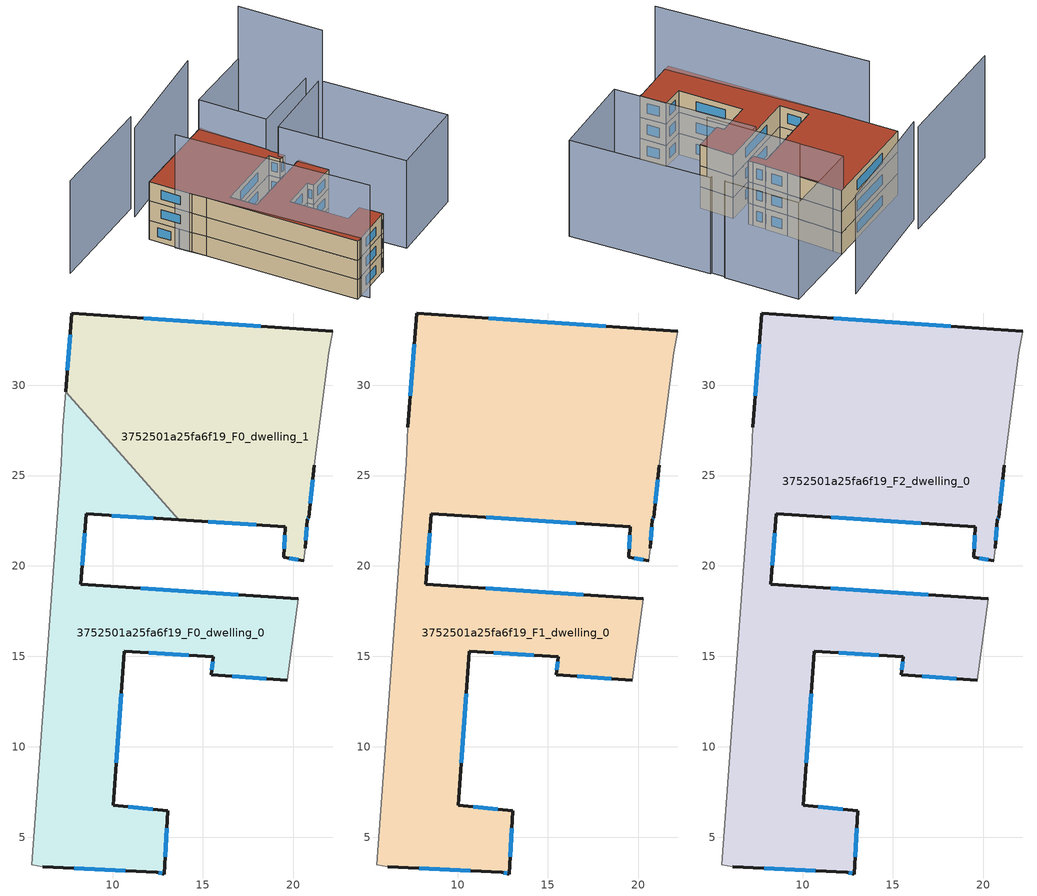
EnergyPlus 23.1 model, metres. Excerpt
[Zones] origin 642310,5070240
3752501a25fa6f19_F0_dwelling_0
 floor ground (EU_floor_Construction): 13.66,22.55 8.55,22.88 8.25,18.98 20.26,18.17 19.66,13.67 15.45,13.97 15.55,14.97 10.65,15.27 10.05,6.77 13.05,6.47 12.85,2.96 12.45,3.07 6.14,3.37 5.54,3.47 7.15,25.68 7.25,27.68 7.41,29.63 z0
 wall outside (EU_wall_Construction): 6.14,3.37 12.45,3.07 12.85,2.96 13.05,6.47 10.05,6.77 10.65,15.27 15.55,14.97 15.45,13.97 19.66,13.67 / 20.26,18.17 8.25,18.98 8.55,22.88 13.66,22.55 z0:3
 wall adiabatic (EU_wall_Construction): 7.41,29.63 7.25,27.68 7.15,25.68 5.54,3.47 6.14,3.37 / 19.66,13.67 20.26,18.17 z0:3
 wall to 3752501a25fa6f19_F0_dwelling_1 (EU_wall_Construction): 13.66,22.55 7.41,29.63 z0:3
 window (EU_Window_Construction): 12,15.19 14.2,15.06 / 10.21,9.11 10.48,12.93 / 12.22,6.55 10.87,6.69 / 12.9,3.93 12.99,5.5 / 12.56,3.04 12.74,2.99 / 7.88,3.28 10.71,3.15 / 9.96,22.79 12.25,22.64 / 8.33,20.05 8.47,21.81 / 16.95,18.4 11.55,18.76 / 16.61,13.89 18.5,13.75 / 15.53,14.7 15.48,14.25 z0.83:2.17
3752501a25fa6f19_F0_dwelling_1
 floor ground (EU_floor_Construction): 22.16,32.99 21.96,31.78 21.16,25.58 20.86,22.68 20.76,22.58 20.66,20.98 20.56,20.28 19.46,20.48 19.56,22.18 13.66,22.55 7.41,29.63 7.75,33.99 z0
 wall outside (EU_wall_Construction): 20.66,20.98 20.76,22.58 20.86,22.68 21.16,25.58 / 13.66,22.55 19.56,22.18 19.46,20.48 20.56,20.28 / 22.16,32.99 7.75,33.99 7.41,29.63 z0:3
 wall adiabatic (EU_wall_Construction): 20.56,20.28 20.66,20.98 / 21.16,25.58 21.96,31.78 22.16,32.99 z0:3
 window (EU_Window_Construction): 20.79,22.6 20.83,22.65 / 20.69,21.42 20.73,22.14 / 19.76,20.42 20.26,20.33 / 19.53,21.71 19.49,20.94 / 15.28,22.45 17.93,22.28 / 7.66,32.79 7.5,30.83 / 18.2,33.26 11.72,33.71 / 20.94,23.48 21.08,24.78 z0.83:2.17
3752501a25fa6f19_F1_dwelling_0
 floor to 3752501a25fa6f19_F0_dwelling_0 (EU_floor_Construction): 13.66,22.55 8.55,22.88 8.25,18.98 20.26,18.17 19.66,13.67 15.45,13.97 15.55,14.97 10.65,15.27 10.05,6.77 13.05,6.47 12.85,2.96 12.45,3.07 6.14,3.37 5.54,3.47 7.15,25.68 7.25,27.68 7.41,29.63 z3
 floor to 3752501a25fa6f19_F0_dwelling_1 (EU_floor_Construction): 22.16,32.99 21.96,31.78 21.16,25.58 20.86,22.68 20.76,22.58 20.66,20.98 20.56,20.28 19.46,20.48 19.56,22.18 13.66,22.55 7.41,29.63 7.75,33.99 z3
 wall outside (EU_wall_Construction): 20.66,20.98 20.76,22.58 20.86,22.68 21.16,25.58 / 20.26,18.17 8.25,18.98 8.55,22.88 19.56,22.18 19.46,20.48 20.56,20.28 / 6.14,3.37 12.45,3.07 12.85,2.96 13.05,6.47 10.05,6.77 10.65,15.27 15.55,14.97 15.45,13.97 19.66,13.67 / 22.16,32.99 7.75,33.99 7.25,27.68 z3:6
 wall adiabatic (EU_wall_Construction): 20.56,20.28 20.66,20.98 / 19.66,13.67 20.26,18.17 / 7.25,27.68 7.15,25.68 5.54,3.47 6.14,3.37 / 21.16,25.58 21.96,31.78 22.16,32.99 z3:6
 window (EU_Window_Construction): 20.94,23.48 21.08,24.78 / 20.79,22.6 20.83,22.65 / 20.69,21.42 20.73,22.14 / 19.76,20.42 20.26,20.33 / 19.53,21.71 19.49,20.94 / 11.58,22.69 16.53,22.37 / 8.33,20.05 8.47,21.81 / 16.95,18.4 11.55,18.76 / 16.61,13.89 18.5,13.75 / 15.53,14.7 15.48,14.25 / 12,15.19 14.2,15.06 / 10.21,9.11 10.48,12.93 / 12.22,6.55 10.87,6.69 / 12.9,3.93 12.99,5.5 / 12.56,3.04 12.74,2.99 / 7.88,3.28 10.71,3.15 / 7.61,32.25 7.39,29.42 / 18.2,33.26 11.72,33.71 z3.83:5.17
3752501a25fa6f19_F2_dwelling_0
 floor to 3752501a25fa6f19_F1_dwelling_0 (EU_floor_Construction): 22.16,32.99 21.96,31.78 21.16,25.58 20.86,22.68 20.76,22.58 20.66,20.98 20.56,20.28 19.46,20.48 19.56,22.18 8.55,22.88 8.25,18.98 20.26,18.17 19.66,13.67 15.45,13.97 15.55,14.97 10.65,15.27 10.05,6.77 13.05,6.47 12.85,2.96 12.45,3.07 6.14,3.37 5.54,3.47 7.15,25.68 7.25,27.68 7.75,33.99 z6
 wall outside (EU_wall_Construction): 20.66,20.98 20.76,22.58 20.86,22.68 21.16,25.58 / 20.26,18.17 8.25,18.98 8.55,22.88 19.56,22.18 19.46,20.48 20.56,20.28 / 6.14,3.37 12.45,3.07 12.85,2.96 13.05,6.47 10.05,6.77 10.65,15.27 15.55,14.97 15.45,13.97 19.66,13.67 / 22.16,32.99 7.75,33.99 7.25,27.68 z6:9
 wall adiabatic (EU_wall_Construction): 20.56,20.28 20.66,20.98 / 19.66,13.67 20.26,18.17 / 7.25,27.68 7.15,25.68 5.54,3.47 6.14,3.37 / 21.16,25.58 21.96,31.78 22.16,32.99 z6:9
 window (EU_Window_Construction): 20.94,23.48 21.08,24.78 / 20.79,22.6 20.83,22.65 / 20.69,21.42 20.73,22.14 / 19.76,20.42 20.26,20.33 / 19.53,21.71 19.49,20.94 / 11.58,22.69 16.53,22.37 / 8.33,20.05 8.47,21.81 / 16.95,18.4 11.55,18.76 / 16.61,13.89 18.5,13.75 / 15.53,14.7 15.48,14.25 / 12,15.19 14.2,15.06 / 10.21,9.11 10.48,12.93 / 12.22,6.55 10.87,6.69 / 12.9,3.93 12.99,5.5 / 12.56,3.04 12.74,2.99 / 7.88,3.28 10.71,3.15 / 7.61,32.25 7.39,29.42 / 18.2,33.26 11.72,33.71 z6.83:8.17
 roof outside (EU_roof_Construction): 12.85,2.96 13.05,6.47 10.05,6.77 10.65,15.27 15.55,14.97 15.45,13.97 19.66,13.67 20.26,18.17 8.25,18.98 8.55,22.88 19.56,22.18 19.46,20.48 20.56,20.28 20.66,20.98 20.76,22.58 20.86,22.68 21.16,25.58 21.96,31.78 22.16,32.99 7.75,33.99 7.25,27.68 7.15,25.68 5.54,3.47 6.14,3.37 12.45,3.07 z9
shading: 32.19,20.46 31.36,1.86 / 31.36,1.86 19.15,2.41 / 19.15,2.41 19.98,21.01 / 19.98,21.01 32.19,20.46 / 21.72,33.02 33.02,32.16 / 33.02,32.16 32.27,22.27 / 32.27,22.27 20.97,23.13 / 20.97,23.13 21.72,33.02 z0:13.6; 7.29,30.12 6.39,2.11 z0:17.6; 29.27,37.89 11.96,37.89 z0:13.9; 13.46,39.09 -3.72,40.25 z0:14.4; 31.86,19.89 32.77,32.18 z0:21.8
[Building]
EU S2 Campaign: North Axis=0; Terrain=City; Solar Distribution=FullExterior
[Site:Location]
Lyon-Bron: Latitude=45.75; Longitude=5; Time Zone=1; Elevation=198
[SizingPeriod:WeatherFileDays]
AnnualSizingPeriod: Begin Month=1; Begin Day of Month=1; End Month=12; End Day of Month=31; Day of Week for Start Day=Monday; Use Weather File Daylight Saving Period=No; Use Weather File Rain and Snow Indicators=No
[MATERIAL]
EU_InternalMass_Material: Roughness=MediumRough; Thickness=0.1; Conductivity=1; Density=1800; Specific Heat=900; Thermal Absorptance=0.9; Solar Absorptance=0.7; Visible Absorptance=0.7
[MATERIAL:NOMASS] Roughness=MediumRough; Thermal Absorptance=0.9; Solar Absorptance=0.7; Visible Absorptance=0.7
Name | Thermal Resistance
EU_wall_NoMass | 0.87146
EU_roof_NoMass | 0.842276
EU_floor_NoMass | 0.496999
[WINDOWMATERIAL:SIMPLEGLAZINGSYSTEM]
EU_Window_SimpleGlazing: UFactor=2.2525; Solar Heat Gain Coefficient=0.76; Visible Transmittance=0.76
[CONSTRUCTION]
EU_wall_Construction: EU_wall_NoMass
EU_roof_Construction: EU_roof_NoMass
EU_floor_Construction: EU_floor_NoMass
EU_InternalMass_Construction: EU_InternalMass_Material
EU_Window_Construction: EU_Window_SimpleGlazing
[ZONE] Type=1; Multiplier=1; Ceiling Height=autocalculate; Floor Area=autocalculate; Part of Total Floor Area=Yes
Name | Volume
3752501a25fa6f19_F0_dwelling_0 | 428.347
3752501a25fa6f19_F1_dwelling_0; 3752501a25fa6f19_F2_dwelling_0 | 833.161
3752501a25fa6f19_F0_dwelling_1 | 404.82
[INTERNALMASS] Construction=EU_InternalMass_Construction
Name | Zone or ZoneList | Surface Area
3752501a25fa6f19_F0_dwelling_0_EU_InternalMass | 3752501a25fa6f19_F0_dwelling_0 | 142.783
3752501a25fa6f19_F0_dwelling_1_EU_InternalMass | 3752501a25fa6f19_F0_dwelling_1 | 134.94
3752501a25fa6f19_F1_dwelling_0_EU_InternalMass | 3752501a25fa6f19_F1_dwelling_0 | 277.72
3752501a25fa6f19_F2_dwelling_0_EU_InternalMass | 3752501a25fa6f19_F2_dwelling_0 | 277.72
[OTHEREQUIPMENT] Fuel Type=Electricity; Design Level Calculation Method=Watts/Area; Power per Zone Floor Area=1; Fraction Latent=0; Fraction Radiant=0; Fraction Lost=0; Carbon Dioxide Generation Rate=0; EndUse Subcategory=EU_Step8_InternalGains
Name | Zone or ZoneList or Space or SpaceList | Schedule
EU_Step8_InternalGain_3752501a25fa6f19_F0_dwelling_0_f000 | 3752501a25fa6f19_F0_dwelling_0 | EU_Step8_GainSchedule_3752501a25fa6f19_F0_dwelling_0_f000
EU_Step8_InternalGain_3752501a25fa6f19_F0_dwelling_1_f000 | 3752501a25fa6f19_F0_dwelling_1 | EU_Step8_GainSchedule_3752501a25fa6f19_F0_dwelling_1_f000
EU_Step8_InternalGain_3752501a25fa6f19_F1_dwelling_0_f000 | 3752501a25fa6f19_F1_dwelling_0 | EU_Step8_GainSchedule_3752501a25fa6f19_F1_dwelling_0_f000
EU_Step8_InternalGain_3752501a25fa6f19_F2_dwelling_0_f000 | 3752501a25fa6f19_F2_dwelling_0 | EU_Step8_GainSchedule_3752501a25fa6f19_F2_dwelling_0_f000
[ZONEVENTILATION:DESIGNFLOWRATE] Schedule=EU_AlwaysOn; Design Flow Rate Calculation Method=AirChanges/Hour; Air Changes per Hour=0.425; Ventilation Type=Natural; Fan Pressure Rise=0; Fan Total Efficiency=1; Constant Term Coefficient=1; Temperature Term Coefficient=0; Velocity Term Coefficient=0; Velocity Squared Term Coefficient=0; Minimum Indoor Temperature=-100; Maximum Indoor Temperature=100; Delta Temperature=-100; Minimum Outdoor Temperature=-100; Maximum Outdoor Temperature=100; Maximum Wind Speed=40
Name | Zone or ZoneList or Space or SpaceList
EU_ConstantAir_3752501a25fa6f19_F0_dwelling_0 | 3752501a25fa6f19_F0_dwelling_0
EU_ConstantAir_3752501a25fa6f19_F0_dwelling_1 | 3752501a25fa6f19_F0_dwelling_1
EU_ConstantAir_3752501a25fa6f19_F1_dwelling_0 | 3752501a25fa6f19_F1_dwelling_0
EU_ConstantAir_3752501a25fa6f19_F2_dwelling_0 | 3752501a25fa6f19_F2_dwelling_0
[HVACTEMPLATE:THERMOSTAT] Constant Heating Setpoint=20; Constant Cooling Setpoint=50
EU_HeatOnly_3752501a25fa6f19_F0_dwelling_0; EU_HeatOnly_3752501a25fa6f19_F0_dwelling_1; EU_HeatOnly_3752501a25fa6f19_F1_dwelling_0; EU_HeatOnly_3752501a25fa6f19_F2_dwelling_0
[HVACTEMPLATE:ZONE:IDEALLOADSAIRSYSTEM] System Availability Schedule=EU_AlwaysOn; Maximum Heating Supply Air Temperature=50; Minimum Cooling Supply Air Temperature=13; Maximum Heating Supply Air Humidity Ratio=0.0156; Minimum Cooling Supply Air Humidity Ratio=0.0077; Heating Limit=NoLimit; Cooling Limit=NoLimit; Heating Availability Schedule=EU_AlwaysOn; Cooling Availability Schedule=EU_CoolingOff; Dehumidification Control Type=ConstantSensibleHeatRatio; Cooling Sensible Heat Ratio=0.7; Dehumidification Setpoint=60; Humidification Control Type=None; Humidification Setpoint=30; Outdoor Air Method=None; Outdoor Air Flow Rate per Person=0.00944; Outdoor Air Flow Rate per Zone Floor Area=0; Outdoor Air Flow Rate per Zone=0; Demand Controlled Ventilation Type=None; Outdoor Air Economizer Type=NoEconomizer; Heat Recovery Type=None; Sensible Heat Recovery Effectiveness=0.7; Latent Heat Recovery Effectiveness=0.65
Name | Template Thermostat
3752501a25fa6f19_F0_dwelling_0 | EU_HeatOnly_3752501a25fa6f19_F0_dwelling_0
3752501a25fa6f19_F0_dwelling_1 | EU_HeatOnly_3752501a25fa6f19_F0_dwelling_1
3752501a25fa6f19_F1_dwelling_0 | EU_HeatOnly_3752501a25fa6f19_F1_dwelling_0
3752501a25fa6f19_F2_dwelling_0 | EU_HeatOnly_3752501a25fa6f19_F2_dwelling_0
[SIZING:ZONE] Zone Cooling Design Supply Air Temperature Input Method=SupplyAirTemperature; Zone Cooling Design Supply Air Temperature=13; Zone Heating Design Supply Air Temperature Input Method=SupplyAirTemperature; Zone Heating Design Supply Air Temperature=50; Zone Cooling Design Supply Air Humidity Ratio=0.008; Zone Heating Design Supply Air Humidity Ratio=0.008; Cooling Design Air Flow Method=DesignDay; Cooling Design Air Flow Rate=0; Cooling Minimum Air Flow per Zone Floor Area=0.000762; Cooling Minimum Air Flow=0; Cooling Minimum Air Flow Fraction=0.2; Heating Design Air Flow Method=DesignDay; Heating Design Air Flow Rate=0; Heating Maximum Air Flow per Zone Floor Area=0.002032; Heating Maximum Air Flow=0.141576; Heating Maximum Air Flow Fraction=0.3; Account for Dedicated Outdoor Air System=No; Dedicated Outdoor Air System Control Strategy=NeutralSupplyAir; Dedicated Outdoor Air Low Setpoint Temperature for Design=autosize; Dedicated Outdoor Air High Setpoint Temperature for Design=autosize; Zone Load Sizing Method=Sensible Load Only No Latent Load; Zone Latent Cooling Design Supply Air Humidity Ratio Input Method=HumidityRatioDifference; Zone Cooling Design Supply Air Humidity Ratio Difference=0.005; Zone Latent Heating Design Supply Air Humidity Ratio Input Method=HumidityRatioDifference; Zone Humidification Design Supply Air Humidity Ratio Difference=0.005
3752501a25fa6f19_F0_dwelling_0; 3752501a25fa6f19_F0_dwelling_1; 3752501a25fa6f19_F1_dwelling_0; 3752501a25fa6f19_F2_dwelling_0
[SCHEDULE:CONSTANT]
Name | Hourly Value
EU_AlwaysOn | 1
EU_CoolingOff | 0
[SCHEDULE:FILE] Column Number=1; Rows to Skip at Top=0; Number of Hours of Data=8760; Column Separator=Comma; Interpolate to Timestep=No; Minutes per Item=60; Adjust Schedule for Daylight Savings=Yes
Name | File
EU_Step8_GainSchedule_3752501a25fa6f19_F0_dwelling_0_f000 | ../../schedules/3752501a25fa6f19/3752501a25fa6f19_F0_dwelling_0_f000_gain.csv
EU_Step8_GainSchedule_3752501a25fa6f19_F0_dwelling_1_f000 | ../../schedules/3752501a25fa6f19/3752501a25fa6f19_F0_dwelling_1_f000_gain.csv
EU_Step8_GainSchedule_3752501a25fa6f19_F1_dwelling_0_f000 | ../../schedules/3752501a25fa6f19/3752501a25fa6f19_F1_dwelling_0_f000_gain.csv
EU_Step8_GainSchedule_3752501a25fa6f19_F2_dwelling_0_f000 | ../../schedules/3752501a25fa6f19/3752501a25fa6f19_F2_dwelling_0_f000_gain.csv
